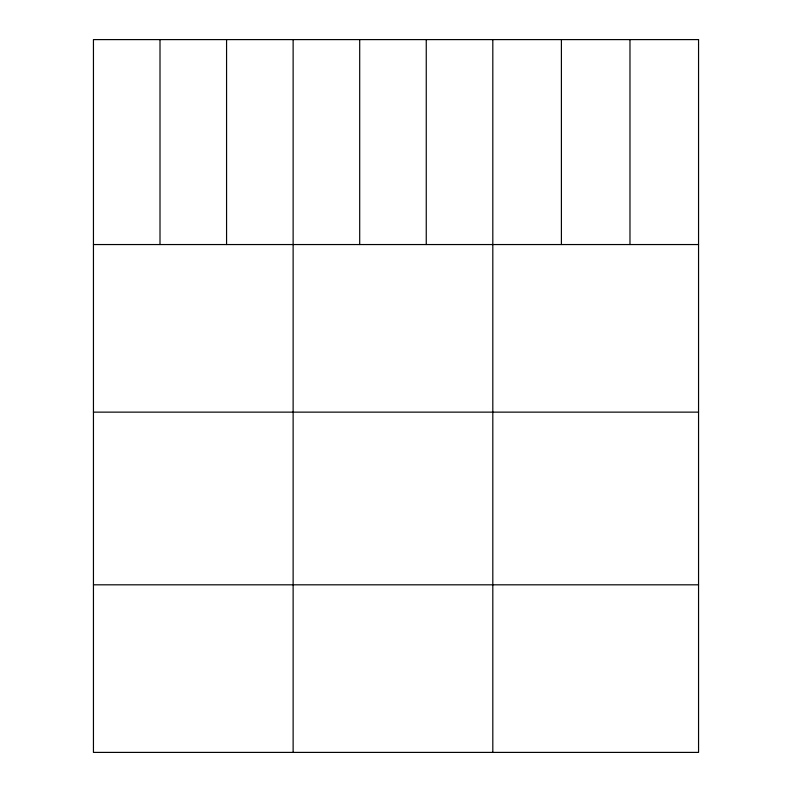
<?xml version="1.0" encoding="UTF-8"?>
<svg xmlns="http://www.w3.org/2000/svg" width="792" height="792" viewBox="0 0 792 792"><rect width="100%" height="100%" fill="white"/><g stroke="black" fill="none" stroke-linecap="round" stroke-linejoin="round"><path stroke-width="1.19" d="M93.446 244.55L698.554 244.55M93.446 412.137L698.554 412.137M93.446 584.813L698.554 584.813M629.977 39.6L629.977 244.55M561.399 39.6L561.399 244.55M492.812 39.6L492.812 752.4M426.254 39.6L426.254 244.55M359.697 39.6L359.697 244.55M293.129 39.6L293.129 752.4M226.571 39.6L226.571 244.55M160.004 39.6L160.004 244.55M698.554 39.6L93.446 39.6L93.446 752.4L698.554 752.4L698.554 39.6"/></g></svg>
